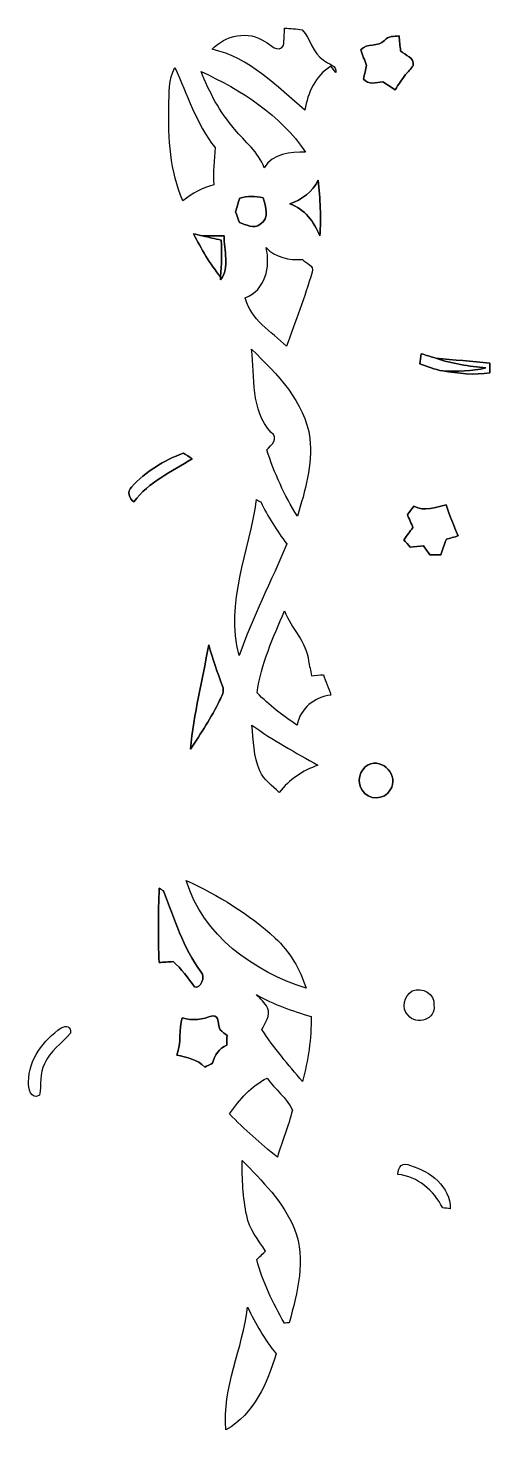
# Model space of a CAD drawing. Header units: centimetres. Extents: x -9.3 to 9.3, y -12.6 to 12.7.
# Drawn here: x 4.71 to 8.74, y -12.49 to -0.26 of the extents above; entities that cross this region are included whole.
import ezdxf

# ---------------------------------------------------------------- set-up
doc = ezdxf.new("R2010")
doc.units = ezdxf.units.CM
doc.header["$MEASUREMENT"] = 0
doc.layers.add('Camada 1', color=7, linetype='Continuous')

msp = doc.modelspace()

# ---------------------------------------------------------------- linework, layer by layer
at = {"layer": 'Camada 1', "color": 156}
for points, knots in [([(6.94372, -0.26353), (6.94372, -0.26353), (6.94372, -0.26353), (6.94372, -0.26353), (6.94372, -0.26353), (6.94336, -0.31433), (6.9409, -0.36512), (6.93632, -0.41592), (6.93632, -0.41592), (6.88445, -0.48541), (6.82483, -0.40781), (6.77298, -0.3824), (6.77298, -0.3824), (6.63256, -0.28117), (6.42549, -0.32702), (6.31189, -0.44803), (6.31189, -0.44803), (6.63963, -0.52175), (6.87422, -0.77257), (7.12257, -0.9793), (7.12257, -0.9793), (7.1455, -0.8269), (7.21359, -0.68014), (7.34905, -0.59655), (7.34905, -0.59655), (7.34905, -0.59655), (7.39315, -0.65193), (7.39315, -0.65193), (7.39315, -0.65193), (7.40304, -0.58807), (7.32225, -0.5782), (7.28556, -0.54363), (7.28556, -0.54363), (7.18889, -0.48294), (7.17303, -0.35736), (7.09824, -0.27834), (7.09824, -0.27834), (7.04673, -0.27164), (6.99523, -0.2667), (6.94372, -0.26353)], [0, 0, 0, 0, 0.09090909, 0.09090909, 0.09090909, 0.09090909, 0.18181818, 0.18181818, 0.18181818, 0.18181818, 0.27272727, 0.27272727, 0.27272727, 0.27272727, 0.36363636, 0.36363636, 0.36363636, 0.36363636, 0.45454545, 0.45454545, 0.45454545, 0.45454545, 0.54545455, 0.54545455, 0.54545455, 0.54545455, 0.63636364, 0.63636364, 0.63636364, 0.63636364, 0.72727273, 0.72727273, 0.72727273, 0.72727273, 0.81818182, 0.81818182, 0.81818182, 0.81818182, 1, 1, 1, 1]), ([(7.81685, -0.37112), (7.81685, -0.37112), (7.81685, -0.37112), (7.81685, -0.37112), (7.81685, -0.37112), (7.76323, -0.43568), (7.66092, -0.38876), (7.61047, -0.45507), (7.61047, -0.45507), (7.62458, -0.50058), (7.64292, -0.54468), (7.66056, -0.58949), (7.66056, -0.58949), (7.65352, -0.61911), (7.63939, -0.67875), (7.63235, -0.70838), (7.63235, -0.70838), (7.67749, -0.762), (7.74312, -0.74012), (7.80274, -0.73235), (7.80274, -0.73235), (7.83802, -0.7553), (7.87364, -0.77893), (7.90928, -0.80256), (7.90928, -0.80256), (7.93855, -0.75776), (7.96819, -0.71261), (8.00064, -0.66993), (8.00064, -0.66993), (8.02393, -0.64557), (8.04579, -0.61982), (8.06591, -0.59265), (8.06591, -0.59265), (8.08248, -0.52175), (7.99606, -0.50129), (7.95655, -0.46214), (7.95655, -0.46214), (7.95231, -0.41875), (7.94807, -0.3757), (7.94456, -0.33267), (7.94456, -0.33267), (7.89905, -0.33548), (7.8493, -0.33301), (7.81685, -0.37112)], [0, 0, 0, 0, 0.08333333, 0.08333333, 0.08333333, 0.08333333, 0.16666667, 0.16666667, 0.16666667, 0.16666667, 0.25, 0.25, 0.25, 0.25, 0.33333333, 0.33333333, 0.33333333, 0.33333333, 0.41666667, 0.41666667, 0.41666667, 0.41666667, 0.5, 0.5, 0.5, 0.5, 0.58333333, 0.58333333, 0.58333333, 0.58333333, 0.66666667, 0.66666667, 0.66666667, 0.66666667, 0.75, 0.75, 0.75, 0.75, 0.83333333, 0.83333333, 0.83333333, 0.83333333, 1, 1, 1, 1]), ([(5.93407, -0.95003), (5.93407, -0.95003), (5.93407, -0.95003), (5.93407, -0.95003), (5.93407, -0.95003), (5.93019, -1.2266), (5.94323, -1.51306), (6.0572, -1.76954), (6.0572, -1.76954), (6.13867, -1.7078), (6.22757, -1.65559), (6.32812, -1.63125), (6.32812, -1.63125), (6.3193, -1.52259), (6.33024, -1.41427), (6.33801, -1.30598), (6.33801, -1.30598), (6.17502, -1.09926), (6.09528, -0.8442), (5.98805, -0.60749), (5.98805, -0.60749), (5.92878, -0.71154), (5.94147, -0.83502), (5.93407, -0.95003)], [0, 0, 0, 0, 0.14285714, 0.14285714, 0.14285714, 0.14285714, 0.28571429, 0.28571429, 0.28571429, 0.28571429, 0.42857143, 0.42857143, 0.42857143, 0.42857143, 0.57142857, 0.57142857, 0.57142857, 0.57142857, 0.71428571, 0.71428571, 0.71428571, 0.71428571, 1, 1, 1, 1]), ([(6.21558, -0.64169), (6.21558, -0.64169), (6.21558, -0.64169), (6.21558, -0.64169), (6.21558, -0.64169), (6.28755, -0.82232), (6.37892, -0.998), (6.5084, -1.14477), (6.5084, -1.14477), (6.59729, -1.25518), (6.71653, -1.34584), (6.76768, -1.48271), (6.76768, -1.48271), (6.84388, -1.35748), (6.99416, -1.34267), (7.12716, -1.34549), (7.12716, -1.34549), (6.9095, -1.01988), (6.56412, -0.80468), (6.21558, -0.64169)], [0, 0, 0, 0, 0.16666667, 0.16666667, 0.16666667, 0.16666667, 0.33333333, 0.33333333, 0.33333333, 0.33333333, 0.5, 0.5, 0.5, 0.5, 0.66666667, 0.66666667, 0.66666667, 0.66666667, 1, 1, 1, 1]), ([(7.23688, -1.59032), (7.23688, -1.59032), (7.23688, -1.59032), (7.23688, -1.59032), (7.23688, -1.59032), (7.18855, -1.69474), (7.09577, -1.76035), (6.98958, -1.7974), (6.98958, -1.7974), (7.12294, -1.8408), (7.19912, -1.95509), (7.25275, -2.07715), (7.25275, -2.07715), (7.26546, -1.91452), (7.25557, -1.7519), (7.23688, -1.59032)], [0, 0, 0, 0, 0.2, 0.2, 0.2, 0.2, 0.4, 0.4, 0.4, 0.4, 0.6, 0.6, 0.6, 0.6, 1, 1, 1, 1]), ([(6.55284, -1.74837), (6.55284, -1.74837), (6.55284, -1.74837), (6.55284, -1.74837), (6.55284, -1.74837), (6.54085, -1.78752), (6.52885, -1.82703), (6.51722, -1.86655), (6.51722, -1.86655), (6.52568, -1.89018), (6.54332, -1.9371), (6.55177, -1.96037), (6.55177, -1.96037), (6.60929, -1.97696), (6.67631, -2.02106), (6.7324, -1.9752), (6.7324, -1.9752), (6.81601, -1.92405), (6.78039, -1.81963), (6.75781, -1.74483), (6.75781, -1.74483), (6.68972, -1.7279), (6.61952, -1.72614), (6.55284, -1.74837)], [0, 0, 0, 0, 0.14285714, 0.14285714, 0.14285714, 0.14285714, 0.28571429, 0.28571429, 0.28571429, 0.28571429, 0.42857143, 0.42857143, 0.42857143, 0.42857143, 0.57142857, 0.57142857, 0.57142857, 0.57142857, 0.71428571, 0.71428571, 0.71428571, 0.71428571, 1, 1, 1, 1]), ([(6.14961, -2.05809), (6.14961, -2.05809), (6.14961, -2.05809), (6.14961, -2.05809), (6.14961, -2.05809), (6.21911, -2.18897), (6.29072, -2.31951), (6.38668, -2.43382), (6.38668, -2.43382), (6.38668, -2.43382), (6.38493, -2.46097), (6.38493, -2.46097), (6.38493, -2.46097), (6.46959, -2.35055), (6.41385, -2.2031), (6.41702, -2.0768), (6.41702, -2.0768), (6.35353, -2.0768), (6.29038, -2.07644), (6.22757, -2.07644), (6.22757, -2.07644), (6.20818, -2.07186), (6.16902, -2.06269), (6.14961, -2.05809)], [0, 0, 0, 0, 0.14285714, 0.14285714, 0.14285714, 0.14285714, 0.28571429, 0.28571429, 0.28571429, 0.28571429, 0.42857143, 0.42857143, 0.42857143, 0.42857143, 0.57142857, 0.57142857, 0.57142857, 0.57142857, 0.71428571, 0.71428571, 0.71428571, 0.71428571, 1, 1, 1, 1]), ([(6.78356, -2.1784), (6.78356, -2.1784), (6.78356, -2.1784), (6.78356, -2.1784), (6.78356, -2.1784), (6.82271, -2.34879), (6.77827, -2.5474), (6.60152, -2.61761), (6.60152, -2.61761), (6.64703, -2.8074), (6.82941, -2.91182), (6.96029, -3.03988), (6.96029, -3.03988), (7.03721, -2.82504), (7.12187, -2.61267), (7.18431, -2.39323), (7.18431, -2.39323), (7.20831, -2.33574), (7.12998, -2.31493), (7.09999, -2.28282), (7.09999, -2.28282), (6.98393, -2.28952), (6.8654, -2.26625), (6.78356, -2.1784)], [0, 0, 0, 0, 0.14285714, 0.14285714, 0.14285714, 0.14285714, 0.28571429, 0.28571429, 0.28571429, 0.28571429, 0.42857143, 0.42857143, 0.42857143, 0.42857143, 0.57142857, 0.57142857, 0.57142857, 0.57142857, 0.71428571, 0.71428571, 0.71428571, 0.71428571, 1, 1, 1, 1]), ([(6.65656, -3.06599), (6.65656, -3.06599), (6.65656, -3.06599), (6.65656, -3.06599), (6.65656, -3.06599), (6.68655, -3.31116), (6.64632, -3.59339), (6.8273, -3.79024), (6.8273, -3.79024), (6.89645, -3.84104), (6.8319, -3.90243), (6.78885, -3.94334), (6.78885, -3.94334), (6.85658, -4.14479), (6.9409, -4.34128), (7.0566, -4.52049), (7.0566, -4.52049), (7.12294, -4.30176), (7.19278, -4.07387), (7.16526, -3.84281), (7.16526, -3.84281), (7.12223, -3.52178), (6.87882, -3.28048), (6.65656, -3.06599)], [0, 0, 0, 0, 0.14285714, 0.14285714, 0.14285714, 0.14285714, 0.28571429, 0.28571429, 0.28571429, 0.28571429, 0.42857143, 0.42857143, 0.42857143, 0.42857143, 0.57142857, 0.57142857, 0.57142857, 0.57142857, 0.71428571, 0.71428571, 0.71428571, 0.71428571, 1, 1, 1, 1]), ([(8.13681, -3.10515), (8.13681, -3.10515), (8.13681, -3.10515), (8.13681, -3.10515), (8.13681, -3.10515), (8.13364, -3.12666), (8.12765, -3.17041), (8.12482, -3.19229), (8.12482, -3.19229), (8.18938, -3.21768), (8.255, -3.24202), (8.32414, -3.25472), (8.32414, -3.25472), (8.46067, -3.27413), (8.5993, -3.29494), (8.7369, -3.27096), (8.7369, -3.27096), (8.7369, -3.24979), (8.73653, -3.20781), (8.73619, -3.18698), (8.73619, -3.18698), (8.57956, -3.16688), (8.42115, -3.16194), (8.26416, -3.14359), (8.26416, -3.14359), (8.22147, -3.12985), (8.17915, -3.11679), (8.13681, -3.10515)], [0, 0, 0, 0, 0.125, 0.125, 0.125, 0.125, 0.25, 0.25, 0.25, 0.25, 0.375, 0.375, 0.375, 0.375, 0.5, 0.5, 0.5, 0.5, 0.625, 0.625, 0.625, 0.625, 0.75, 0.75, 0.75, 0.75, 1, 1, 1, 1]), ([(5.60951, -4.26861), (5.60951, -4.26861), (5.60951, -4.26861), (5.60951, -4.26861), (5.60951, -4.26861), (5.56753, -4.30883), (5.58623, -4.36562), (5.62892, -4.39632), (5.62892, -4.39632), (5.75909, -4.22205), (5.96087, -4.13597), (6.13726, -4.02025), (6.13726, -4.02025), (6.11857, -4.00826), (6.08117, -3.98392), (6.06248, -3.97157), (6.06248, -3.97157), (5.89314, -4.03542), (5.7291, -4.13137), (5.60951, -4.26861)], [0, 0, 0, 0, 0.16666667, 0.16666667, 0.16666667, 0.16666667, 0.33333333, 0.33333333, 0.33333333, 0.33333333, 0.5, 0.5, 0.5, 0.5, 0.66666667, 0.66666667, 0.66666667, 0.66666667, 1, 1, 1, 1]), ([(6.6996, -4.37727), (6.6996, -4.37727), (6.6996, -4.37727), (6.6996, -4.37727), (6.6996, -4.37727), (6.64104, -4.82776), (6.42231, -5.27719), (6.54861, -5.73687), (6.54861, -5.73687), (6.66503, -5.40315), (6.82941, -5.08952), (6.96348, -4.7632), (6.96348, -4.7632), (6.87704, -4.64819), (6.79872, -4.52683), (6.73629, -4.39737), (6.73629, -4.39737), (6.72711, -4.39242), (6.70877, -4.38221), (6.6996, -4.37727)], [0, 0, 0, 0, 0.16666667, 0.16666667, 0.16666667, 0.16666667, 0.33333333, 0.33333333, 0.33333333, 0.33333333, 0.5, 0.5, 0.5, 0.5, 0.66666667, 0.66666667, 0.66666667, 0.66666667, 1, 1, 1, 1]), ([(8.01652, -4.50673), (8.01652, -4.50673), (8.01652, -4.50673), (8.01652, -4.50673), (8.01652, -4.50673), (8.02852, -4.53531), (8.05249, -4.59246), (8.0645, -4.62104), (8.0645, -4.62104), (8.03804, -4.65596), (8.01158, -4.69089), (7.98583, -4.72651), (7.98583, -4.72651), (7.99958, -4.74274), (8.02674, -4.77519), (8.0405, -4.79142), (8.0405, -4.79142), (8.06944, -4.78861), (8.12694, -4.78296), (8.15586, -4.78013), (8.15586, -4.78013), (8.16997, -4.79953), (8.19784, -4.83904), (8.21195, -4.85846), (8.21195, -4.85846), (8.24335, -4.8581), (8.27475, -4.8581), (8.30684, -4.8581), (8.30684, -4.8581), (8.32309, -4.81259), (8.33966, -4.76744), (8.35659, -4.72227), (8.35659, -4.72227), (8.382, -4.71523), (8.4328, -4.7011), (8.45819, -4.69406), (8.45819, -4.69406), (8.42362, -4.6034), (8.382, -4.51555), (8.35518, -4.42241), (8.35518, -4.42241), (8.26135, -4.44324), (8.16609, -4.4831), (8.07332, -4.43547), (8.07332, -4.43547), (8.0539, -4.45876), (8.03521, -4.48274), (8.01652, -4.50673)], [0, 0, 0, 0, 0.07692308, 0.07692308, 0.07692308, 0.07692308, 0.15384615, 0.15384615, 0.15384615, 0.15384615, 0.23076923, 0.23076923, 0.23076923, 0.23076923, 0.30769231, 0.30769231, 0.30769231, 0.30769231, 0.38461538, 0.38461538, 0.38461538, 0.38461538, 0.46153846, 0.46153846, 0.46153846, 0.46153846, 0.53846154, 0.53846154, 0.53846154, 0.53846154, 0.61538462, 0.61538462, 0.61538462, 0.61538462, 0.69230769, 0.69230769, 0.69230769, 0.69230769, 0.76923077, 0.76923077, 0.76923077, 0.76923077, 0.84615385, 0.84615385, 0.84615385, 0.84615385, 1, 1, 1, 1]), ([(6.70453, -6.06212), (6.70453, -6.06212), (6.70453, -6.06212), (6.70453, -6.06212), (6.70453, -6.06212), (6.81002, -6.16937), (6.92855, -6.26251), (7.0552, -6.344), (7.0552, -6.344), (7.07989, -6.19548), (7.20583, -6.10093), (7.34942, -6.08188), (7.34942, -6.08188), (7.32754, -6.02226), (7.30532, -5.96299), (7.2831, -5.90408), (7.2831, -5.90408), (7.25699, -5.9062), (7.20478, -5.91078), (7.17868, -5.9129), (7.17868, -5.9129), (7.17055, -5.86951), (7.16244, -5.82648), (7.15468, -5.78343), (7.15468, -5.78343), (7.13527, -5.61764), (7.00156, -5.50016), (6.94477, -5.34846), (6.94477, -5.34846), (6.84494, -5.57847), (6.74017, -5.81166), (6.70453, -6.06212)], [0, 0, 0, 0, 0.11111111, 0.11111111, 0.11111111, 0.11111111, 0.22222222, 0.22222222, 0.22222222, 0.22222222, 0.33333333, 0.33333333, 0.33333333, 0.33333333, 0.44444444, 0.44444444, 0.44444444, 0.44444444, 0.55555556, 0.55555556, 0.55555556, 0.55555556, 0.66666667, 0.66666667, 0.66666667, 0.66666667, 0.77777778, 0.77777778, 0.77777778, 0.77777778, 1, 1, 1, 1]), ([(6.28261, -5.64303), (6.28261, -5.64303), (6.28261, -5.64303), (6.28261, -5.64303), (6.28261, -5.64303), (6.22899, -5.94642), (6.15138, -6.24557), (6.12422, -6.55355), (6.12422, -6.55355), (6.21663, -6.41702), (6.30449, -6.27661), (6.37821, -6.1288), (6.37821, -6.1288), (6.3948, -6.08999), (6.42443, -6.04626), (6.40221, -6.00357), (6.40221, -6.00357), (6.35881, -5.88468), (6.31472, -5.76579), (6.28261, -5.64303)], [0, 0, 0, 0, 0.16666667, 0.16666667, 0.16666667, 0.16666667, 0.33333333, 0.33333333, 0.33333333, 0.33333333, 0.5, 0.5, 0.5, 0.5, 0.66666667, 0.66666667, 0.66666667, 0.66666667, 1, 1, 1, 1]), ([(6.65973, -6.3433), (6.65973, -6.3433), (6.65973, -6.3433), (6.65973, -6.3433), (6.65973, -6.3433), (6.67419, -6.47734), (6.67315, -6.6174), (6.72816, -6.7437), (6.72816, -6.7437), (6.76451, -6.8213), (6.83541, -6.87387), (6.89785, -6.93032), (6.89785, -6.93032), (6.98641, -6.82059), (7.10247, -6.73946), (7.23618, -6.69395), (7.23618, -6.69395), (7.04074, -6.58247), (6.84142, -6.47734), (6.65973, -6.3433)], [0, 0, 0, 0, 0.16666667, 0.16666667, 0.16666667, 0.16666667, 0.33333333, 0.33333333, 0.33333333, 0.33333333, 0.5, 0.5, 0.5, 0.5, 0.66666667, 0.66666667, 0.66666667, 0.66666667, 1, 1, 1, 1]), ([(7.67326, -6.69042), (7.67326, -6.69042), (7.67326, -6.69042), (7.67326, -6.69042), (7.67326, -6.69042), (7.59777, -6.7324), (7.57166, -6.84176), (7.62175, -6.91232), (7.62175, -6.91232), (7.67115, -7.00088), (7.82072, -6.99947), (7.86729, -6.90845), (7.86729, -6.90845), (7.94561, -6.7878), (7.80379, -6.62798), (7.67326, -6.69042)], [0, 0, 0, 0, 0.2, 0.2, 0.2, 0.2, 0.4, 0.4, 0.4, 0.4, 0.6, 0.6, 0.6, 0.6, 1, 1, 1, 1]), ([(6.08682, -7.69902), (6.08682, -7.69902), (6.08682, -7.69902), (6.08682, -7.69902), (6.08682, -7.69902), (6.23005, -8.17667), (6.67419, -8.49524), (7.13246, -8.63776), (7.13246, -8.63776), (7.07848, -8.47336), (6.98994, -8.31956), (6.86293, -8.20137), (6.86293, -8.20137), (6.63575, -7.99076), (6.36656, -7.82954), (6.08682, -7.69902)], [0, 0, 0, 0, 0.2, 0.2, 0.2, 0.2, 0.4, 0.4, 0.4, 0.4, 0.6, 0.6, 0.6, 0.6, 1, 1, 1, 1]), ([(5.85116, -7.76676), (5.85116, -7.76676), (5.85116, -7.76676), (5.85116, -7.76676), (5.85116, -7.76676), (5.842, -7.98264), (5.84022, -8.19891), (5.85045, -8.41516), (5.85045, -8.41516), (5.89068, -8.41199), (5.93124, -8.40916), (5.97217, -8.40668), (5.97217, -8.40668), (6.04731, -8.46912), (6.10059, -8.55062), (6.1595, -8.62717), (6.1595, -8.62717), (6.21417, -8.64799), (6.25792, -8.53546), (6.21558, -8.49841), (6.21558, -8.49841), (6.05966, -8.28674), (5.98311, -8.03275), (5.88926, -7.79073), (5.88926, -7.79073), (5.87974, -7.78474), (5.86069, -7.77275), (5.85116, -7.76676)], [0, 0, 0, 0, 0.125, 0.125, 0.125, 0.125, 0.25, 0.25, 0.25, 0.25, 0.375, 0.375, 0.375, 0.375, 0.5, 0.5, 0.5, 0.5, 0.625, 0.625, 0.625, 0.625, 0.75, 0.75, 0.75, 0.75, 1, 1, 1, 1]), ([(8.05921, -8.66315), (8.05921, -8.66315), (8.05921, -8.66315), (8.05921, -8.66315), (8.05921, -8.66315), (7.98688, -8.70513), (7.96042, -8.81274), (8.02286, -8.87518), (8.02286, -8.87518), (8.09201, -8.96654), (8.27369, -8.9108), (8.24759, -8.78628), (8.24759, -8.78628), (8.25816, -8.68785), (8.14387, -8.62507), (8.05921, -8.66315)], [0, 0, 0, 0, 0.2, 0.2, 0.2, 0.2, 0.4, 0.4, 0.4, 0.4, 0.6, 0.6, 0.6, 0.6, 1, 1, 1, 1]), ([(6.79662, -8.80921), (6.79662, -8.80921), (6.79662, -8.80921), (6.79662, -8.80921), (6.79662, -8.80921), (6.82554, -8.87835), (6.77333, -8.94079), (6.74511, -8.99971), (6.74511, -8.99971), (6.85305, -9.15916), (6.97618, -9.30768), (7.10177, -9.45373), (7.10177, -9.45373), (7.14974, -9.26853), (7.17902, -9.07837), (7.1769, -8.88683), (7.1769, -8.88683), (7.0125, -8.83603), (6.84812, -8.78099), (6.6989, -8.69421), (6.6989, -8.69421), (6.73381, -8.73054), (6.77016, -8.76547), (6.79662, -8.80921)], [0, 0, 0, 0, 0.14285714, 0.14285714, 0.14285714, 0.14285714, 0.28571429, 0.28571429, 0.28571429, 0.28571429, 0.42857143, 0.42857143, 0.42857143, 0.42857143, 0.57142857, 0.57142857, 0.57142857, 0.57142857, 0.71428571, 0.71428571, 0.71428571, 0.71428571, 1, 1, 1, 1]), ([(6.00357, -9.2216), (6.00357, -9.2216), (6.00357, -9.2216), (6.00357, -9.2216), (6.00357, -9.2216), (6.09106, -9.24348), (6.18348, -9.25829), (6.24981, -9.32638), (6.24981, -9.32638), (6.26638, -9.31827), (6.2992, -9.30205), (6.31577, -9.29357), (6.31577, -9.29357), (6.33482, -9.22372), (6.37187, -9.1641), (6.44136, -9.13553), (6.44136, -9.13553), (6.44136, -9.10731), (6.44172, -9.07944), (6.44243, -9.05191), (6.44243, -9.05191), (6.42761, -9.03993), (6.39762, -9.01522), (6.38245, -9.00289), (6.38245, -9.00289), (6.36023, -8.96301), (6.37998, -8.87801), (6.31754, -8.87871), (6.31754, -8.87871), (6.23076, -8.90975), (6.14186, -8.92739), (6.05225, -8.89669), (6.05225, -8.89669), (6.01661, -9.00112), (6.05013, -9.11577), (6.00357, -9.2216)], [0, 0, 0, 0, 0.1, 0.1, 0.1, 0.1, 0.2, 0.2, 0.2, 0.2, 0.3, 0.3, 0.3, 0.3, 0.4, 0.4, 0.4, 0.4, 0.5, 0.5, 0.5, 0.5, 0.6, 0.6, 0.6, 0.6, 0.7, 0.7, 0.7, 0.7, 0.8, 0.8, 0.8, 0.8, 1, 1, 1, 1]), ([(4.99463, -8.98348), (4.99463, -8.98348), (4.99463, -8.98348), (4.99463, -8.98348), (4.99463, -8.98348), (4.84328, -9.09284), (4.70992, -9.26041), (4.71134, -9.45549), (4.71134, -9.45549), (4.70605, -9.50595), (4.73145, -9.61884), (4.80694, -9.57262), (4.80694, -9.57262), (4.82353, -9.48124), (4.80377, -9.38213), (4.84893, -9.29815), (4.84893, -9.29815), (4.89795, -9.1888), (5.00027, -9.12035), (5.07541, -9.03145), (5.07541, -9.03145), (5.08423, -8.97078), (5.03977, -8.96338), (4.99463, -8.98348)], [0, 0, 0, 0, 0.14285714, 0.14285714, 0.14285714, 0.14285714, 0.28571429, 0.28571429, 0.28571429, 0.28571429, 0.42857143, 0.42857143, 0.42857143, 0.42857143, 0.57142857, 0.57142857, 0.57142857, 0.57142857, 0.71428571, 0.71428571, 0.71428571, 0.71428571, 1, 1, 1, 1]), ([(6.4643, -9.73454), (6.4643, -9.73454), (6.4643, -9.73454), (6.4643, -9.73454), (6.4643, -9.73454), (6.59306, -9.87107), (6.73488, -9.99489), (6.88162, -10.11202), (6.88162, -10.11202), (6.92219, -9.97444), (6.97864, -9.84215), (7.01286, -9.7028), (7.01286, -9.7028), (6.96701, -9.5945), (6.85799, -9.52146), (6.79379, -9.42233), (6.79379, -9.42233), (6.65373, -9.49218), (6.55284, -9.60861), (6.4643, -9.73454)], [0, 0, 0, 0, 0.16666667, 0.16666667, 0.16666667, 0.16666667, 0.33333333, 0.33333333, 0.33333333, 0.33333333, 0.5, 0.5, 0.5, 0.5, 0.66666667, 0.66666667, 0.66666667, 0.66666667, 1, 1, 1, 1]), ([(6.57365, -10.1413), (6.57365, -10.1413), (6.57365, -10.1413), (6.57365, -10.1413), (6.57365, -10.1413), (6.57542, -10.30216), (6.58001, -10.46409), (6.61387, -10.62214), (6.61387, -10.62214), (6.63327, -10.74103), (6.71617, -10.83415), (6.77898, -10.93294), (6.77898, -10.93294), (6.75286, -10.95691), (6.72677, -10.98125), (6.70136, -11.00596), (6.70136, -11.00596), (6.75393, -11.20174), (6.84354, -11.38485), (6.94265, -11.56124), (6.94265, -11.56124), (6.95325, -11.56017), (6.97442, -11.55805), (6.98465, -11.557), (6.98465, -11.557), (7.05555, -11.29383), (7.13527, -11.00525), (7.03192, -10.73962), (7.03192, -10.73962), (6.93384, -10.5043), (6.7504, -10.31945), (6.57365, -10.1413)], [0, 0, 0, 0, 0.11111111, 0.11111111, 0.11111111, 0.11111111, 0.22222222, 0.22222222, 0.22222222, 0.22222222, 0.33333333, 0.33333333, 0.33333333, 0.33333333, 0.44444444, 0.44444444, 0.44444444, 0.44444444, 0.55555556, 0.55555556, 0.55555556, 0.55555556, 0.66666667, 0.66666667, 0.66666667, 0.66666667, 0.77777778, 0.77777778, 0.77777778, 0.77777778, 1, 1, 1, 1]), ([(7.93291, -10.26266), (7.93291, -10.26266), (7.93291, -10.26266), (7.93291, -10.26266), (7.93291, -10.26266), (8.10894, -10.28347), (8.24652, -10.40058), (8.32414, -10.55582), (8.32414, -10.55582), (8.34036, -10.55722), (8.37318, -10.5604), (8.38941, -10.56216), (8.38941, -10.56216), (8.39504, -10.37096), (8.2116, -10.23443), (8.04474, -10.1854), (8.04474, -10.1854), (7.97772, -10.15118), (7.9315, -10.19493), (7.93291, -10.26266)], [0, 0, 0, 0, 0.16666667, 0.16666667, 0.16666667, 0.16666667, 0.33333333, 0.33333333, 0.33333333, 0.33333333, 0.5, 0.5, 0.5, 0.5, 0.66666667, 0.66666667, 0.66666667, 0.66666667, 1, 1, 1, 1]), ([(6.62199, -11.42118), (6.62199, -11.42118), (6.62199, -11.42118), (6.62199, -11.42118), (6.62199, -11.42118), (6.58071, -11.78243), (6.39867, -12.12285), (6.4329, -12.49221), (6.4329, -12.49221), (6.67843, -12.35251), (6.7945, -12.08617), (6.87105, -11.82758), (6.87105, -11.82758), (6.77016, -11.70374), (6.69042, -11.56475), (6.62199, -11.42118)], [0, 0, 0, 0, 0.2, 0.2, 0.2, 0.2, 0.4, 0.4, 0.4, 0.4, 0.6, 0.6, 0.6, 0.6, 1, 1, 1, 1])]:
    msp.add_open_spline(points, degree=3, knots=knots, dxfattribs=at)
at = {"layer": 'Camada 1', "color": 7}
for points, knots in [([(7.81685, -0.37112), (7.8493, -0.33301), (7.89905, -0.33548), (7.94456, -0.33267), (7.94456, -0.33267), (7.94807, -0.3757), (7.95231, -0.41875), (7.95655, -0.46214), (7.95655, -0.46214), (7.99606, -0.50129), (8.08248, -0.52175), (8.06591, -0.59265), (8.06591, -0.59265), (8.04579, -0.61982), (8.02393, -0.64557), (8.00064, -0.66993), (8.00064, -0.66993), (7.96819, -0.71261), (7.93855, -0.75776), (7.90928, -0.80256), (7.90928, -0.80256), (7.87364, -0.77893), (7.83802, -0.7553), (7.80274, -0.73235), (7.80274, -0.73235), (7.74312, -0.74012), (7.67749, -0.762), (7.63235, -0.70838), (7.63235, -0.70838), (7.63939, -0.67875), (7.65352, -0.61911), (7.66056, -0.58949), (7.66056, -0.58949), (7.64292, -0.54468), (7.62458, -0.50058), (7.61047, -0.45507), (7.61047, -0.45507), (7.66092, -0.38876), (7.76323, -0.43568), (7.81685, -0.37112)], [0, 0, 0, 0, 0.09090909, 0.09090909, 0.09090909, 0.09090909, 0.18181818, 0.18181818, 0.18181818, 0.18181818, 0.27272727, 0.27272727, 0.27272727, 0.27272727, 0.36363636, 0.36363636, 0.36363636, 0.36363636, 0.45454545, 0.45454545, 0.45454545, 0.45454545, 0.54545455, 0.54545455, 0.54545455, 0.54545455, 0.63636364, 0.63636364, 0.63636364, 0.63636364, 0.72727273, 0.72727273, 0.72727273, 0.72727273, 0.81818182, 0.81818182, 0.81818182, 0.81818182, 1, 1, 1, 1]), ([(7.23688, -1.59032), (7.25557, -1.7519), (7.26546, -1.91452), (7.25275, -2.07715), (7.25275, -2.07715), (7.19912, -1.95509), (7.12294, -1.8408), (6.98958, -1.7974), (6.98958, -1.7974), (7.09577, -1.76035), (7.18855, -1.69474), (7.23688, -1.59032)], [0, 0, 0, 0, 0.25, 0.25, 0.25, 0.25, 0.5, 0.5, 0.5, 0.5, 1, 1, 1, 1]), ([(6.55284, -1.74837), (6.61952, -1.72614), (6.68972, -1.7279), (6.75781, -1.74483), (6.75781, -1.74483), (6.78039, -1.81963), (6.81601, -1.92405), (6.7324, -1.9752), (6.7324, -1.9752), (6.67631, -2.02106), (6.60929, -1.97696), (6.55177, -1.96037), (6.55177, -1.96037), (6.54332, -1.9371), (6.52568, -1.89018), (6.51722, -1.86655), (6.51722, -1.86655), (6.52885, -1.82703), (6.54085, -1.78752), (6.55284, -1.74837)], [0, 0, 0, 0, 0.16666667, 0.16666667, 0.16666667, 0.16666667, 0.33333333, 0.33333333, 0.33333333, 0.33333333, 0.5, 0.5, 0.5, 0.5, 0.66666667, 0.66666667, 0.66666667, 0.66666667, 1, 1, 1, 1]), ([(6.14961, -2.05809), (6.16902, -2.06269), (6.20818, -2.07186), (6.22757, -2.07644), (6.22757, -2.07644), (6.28227, -2.0895), (6.33694, -2.10149), (6.39197, -2.1142), (6.39197, -2.1142), (6.39762, -2.22037), (6.39621, -2.32728), (6.38668, -2.43382), (6.38668, -2.43382), (6.29072, -2.31951), (6.21911, -2.18897), (6.14961, -2.05809)], [0, 0, 0, 0, 0.2, 0.2, 0.2, 0.2, 0.4, 0.4, 0.4, 0.4, 0.6, 0.6, 0.6, 0.6, 1, 1, 1, 1]), ([(8.13681, -3.10515), (8.17915, -3.11679), (8.22147, -3.12985), (8.26416, -3.14359), (8.26416, -3.14359), (8.40527, -3.19229), (8.5531, -3.21274), (8.70126, -3.22862), (8.70126, -3.22862), (8.57778, -3.25649), (8.45007, -3.25861), (8.32414, -3.25472), (8.32414, -3.25472), (8.255, -3.24202), (8.18938, -3.21768), (8.12482, -3.19229), (8.12482, -3.19229), (8.12765, -3.17041), (8.13364, -3.12666), (8.13681, -3.10515)], [0, 0, 0, 0, 0.16666667, 0.16666667, 0.16666667, 0.16666667, 0.33333333, 0.33333333, 0.33333333, 0.33333333, 0.5, 0.5, 0.5, 0.5, 0.66666667, 0.66666667, 0.66666667, 0.66666667, 1, 1, 1, 1]), ([(5.60951, -4.26861), (5.7291, -4.13137), (5.89314, -4.03542), (6.06248, -3.97157), (6.06248, -3.97157), (6.08117, -3.98392), (6.11857, -4.00826), (6.13726, -4.02025), (6.13726, -4.02025), (5.96087, -4.13597), (5.75909, -4.22205), (5.62892, -4.39632), (5.62892, -4.39632), (5.58623, -4.36562), (5.56753, -4.30883), (5.60951, -4.26861)], [0, 0, 0, 0, 0.2, 0.2, 0.2, 0.2, 0.4, 0.4, 0.4, 0.4, 0.6, 0.6, 0.6, 0.6, 1, 1, 1, 1]), ([(8.01652, -4.50673), (8.03521, -4.48274), (8.0539, -4.45876), (8.07332, -4.43547), (8.07332, -4.43547), (8.16609, -4.4831), (8.26135, -4.44324), (8.35518, -4.42241), (8.35518, -4.42241), (8.382, -4.51555), (8.42362, -4.6034), (8.45819, -4.69406), (8.45819, -4.69406), (8.4328, -4.7011), (8.382, -4.71523), (8.35659, -4.72227), (8.35659, -4.72227), (8.33966, -4.76744), (8.32309, -4.81259), (8.30684, -4.8581), (8.30684, -4.8581), (8.27475, -4.8581), (8.24335, -4.8581), (8.21195, -4.85846), (8.21195, -4.85846), (8.19784, -4.83904), (8.16997, -4.79953), (8.15586, -4.78013), (8.15586, -4.78013), (8.12694, -4.78296), (8.06944, -4.78861), (8.0405, -4.79142), (8.0405, -4.79142), (8.02674, -4.77519), (7.99958, -4.74274), (7.98583, -4.72651), (7.98583, -4.72651), (8.01158, -4.69089), (8.03804, -4.65596), (8.0645, -4.62104), (8.0645, -4.62104), (8.05249, -4.59246), (8.02852, -4.53531), (8.01652, -4.50673)], [0, 0, 0, 0, 0.08333333, 0.08333333, 0.08333333, 0.08333333, 0.16666667, 0.16666667, 0.16666667, 0.16666667, 0.25, 0.25, 0.25, 0.25, 0.33333333, 0.33333333, 0.33333333, 0.33333333, 0.41666667, 0.41666667, 0.41666667, 0.41666667, 0.5, 0.5, 0.5, 0.5, 0.58333333, 0.58333333, 0.58333333, 0.58333333, 0.66666667, 0.66666667, 0.66666667, 0.66666667, 0.75, 0.75, 0.75, 0.75, 0.83333333, 0.83333333, 0.83333333, 0.83333333, 1, 1, 1, 1]), ([(6.28261, -5.64303), (6.31472, -5.76579), (6.35881, -5.88468), (6.40221, -6.00357), (6.40221, -6.00357), (6.42443, -6.04626), (6.3948, -6.08999), (6.37821, -6.1288), (6.37821, -6.1288), (6.30449, -6.27661), (6.21663, -6.41702), (6.12422, -6.55355), (6.12422, -6.55355), (6.15138, -6.24557), (6.22899, -5.94642), (6.28261, -5.64303)], [0, 0, 0, 0, 0.2, 0.2, 0.2, 0.2, 0.4, 0.4, 0.4, 0.4, 0.6, 0.6, 0.6, 0.6, 1, 1, 1, 1]), ([(7.67326, -6.69042), (7.80379, -6.62798), (7.94561, -6.7878), (7.86729, -6.90845), (7.86729, -6.90845), (7.82072, -6.99947), (7.67115, -7.00088), (7.62175, -6.91232), (7.62175, -6.91232), (7.57166, -6.84176), (7.59777, -6.7324), (7.67326, -6.69042)], [0, 0, 0, 0, 0.25, 0.25, 0.25, 0.25, 0.5, 0.5, 0.5, 0.5, 1, 1, 1, 1]), ([(5.85116, -7.76676), (5.86069, -7.77275), (5.87974, -7.78474), (5.88926, -7.79073), (5.88926, -7.79073), (5.98311, -8.03275), (6.05966, -8.28674), (6.21558, -8.49841), (6.21558, -8.49841), (6.25792, -8.53546), (6.21417, -8.64799), (6.1595, -8.62717), (6.1595, -8.62717), (6.10059, -8.55062), (6.04731, -8.46912), (5.97217, -8.40668), (5.97217, -8.40668), (5.93124, -8.40916), (5.89068, -8.41199), (5.85045, -8.41516), (5.85045, -8.41516), (5.84022, -8.19891), (5.842, -7.98264), (5.85116, -7.76676)], [0, 0, 0, 0, 0.14285714, 0.14285714, 0.14285714, 0.14285714, 0.28571429, 0.28571429, 0.28571429, 0.28571429, 0.42857143, 0.42857143, 0.42857143, 0.42857143, 0.57142857, 0.57142857, 0.57142857, 0.57142857, 0.71428571, 0.71428571, 0.71428571, 0.71428571, 1, 1, 1, 1]), ([(6.00357, -9.2216), (6.05013, -9.11577), (6.01661, -9.00112), (6.05225, -8.89669), (6.05225, -8.89669), (6.14186, -8.92739), (6.23076, -8.90975), (6.31754, -8.87871), (6.31754, -8.87871), (6.37998, -8.87801), (6.36023, -8.96301), (6.38245, -9.00289), (6.38245, -9.00289), (6.39762, -9.01522), (6.42761, -9.03993), (6.44243, -9.05191), (6.44243, -9.05191), (6.44172, -9.07944), (6.44136, -9.10731), (6.44136, -9.13553), (6.44136, -9.13553), (6.37187, -9.1641), (6.33482, -9.22372), (6.31577, -9.29357), (6.31577, -9.29357), (6.2992, -9.30205), (6.26638, -9.31827), (6.24981, -9.32638), (6.24981, -9.32638), (6.18348, -9.25829), (6.09106, -9.24348), (6.00357, -9.2216)], [0, 0, 0, 0, 0.11111111, 0.11111111, 0.11111111, 0.11111111, 0.22222222, 0.22222222, 0.22222222, 0.22222222, 0.33333333, 0.33333333, 0.33333333, 0.33333333, 0.44444444, 0.44444444, 0.44444444, 0.44444444, 0.55555556, 0.55555556, 0.55555556, 0.55555556, 0.66666667, 0.66666667, 0.66666667, 0.66666667, 0.77777778, 0.77777778, 0.77777778, 0.77777778, 1, 1, 1, 1])]:
    msp.add_open_spline(points, degree=3, knots=knots, dxfattribs=at)
at = {"layer": 'Camada 1', "color": 153}
msp.add_open_spline([(6.22757, -2.07644), (6.29038, -2.07644), (6.35353, -2.0768), (6.41702, -2.0768), (6.41702, -2.0768), (6.41385, -2.2031), (6.46959, -2.35055), (6.38493, -2.46097), (6.38493, -2.46097), (6.38493, -2.46097), (6.38668, -2.43382), (6.38668, -2.43382), (6.38668, -2.43382), (6.39621, -2.32728), (6.39762, -2.22037), (6.39197, -2.1142), (6.39197, -2.1142), (6.33694, -2.10149), (6.28227, -2.0895), (6.22757, -2.07644)], degree=3, knots=[0, 0, 0, 0, 0.16666667, 0.16666667, 0.16666667, 0.16666667, 0.33333333, 0.33333333, 0.33333333, 0.33333333, 0.5, 0.5, 0.5, 0.5, 0.66666667, 0.66666667, 0.66666667, 0.66666667, 1, 1, 1, 1], dxfattribs=at)
at = {"layer": 'Camada 1', "color": 254}
msp.add_open_spline([(8.26416, -3.14359), (8.42115, -3.16194), (8.57956, -3.16688), (8.73619, -3.18698), (8.73619, -3.18698), (8.73653, -3.20781), (8.7369, -3.24979), (8.7369, -3.27096), (8.7369, -3.27096), (8.5993, -3.29494), (8.46067, -3.27413), (8.32414, -3.25472), (8.32414, -3.25472), (8.45007, -3.25861), (8.57778, -3.25649), (8.70126, -3.22862), (8.70126, -3.22862), (8.5531, -3.21274), (8.40527, -3.19229), (8.26416, -3.14359)], degree=3, knots=[0, 0, 0, 0, 0.16666667, 0.16666667, 0.16666667, 0.16666667, 0.33333333, 0.33333333, 0.33333333, 0.33333333, 0.5, 0.5, 0.5, 0.5, 0.66666667, 0.66666667, 0.66666667, 0.66666667, 1, 1, 1, 1], dxfattribs=at)

doc.saveas('drawing.dxf')
